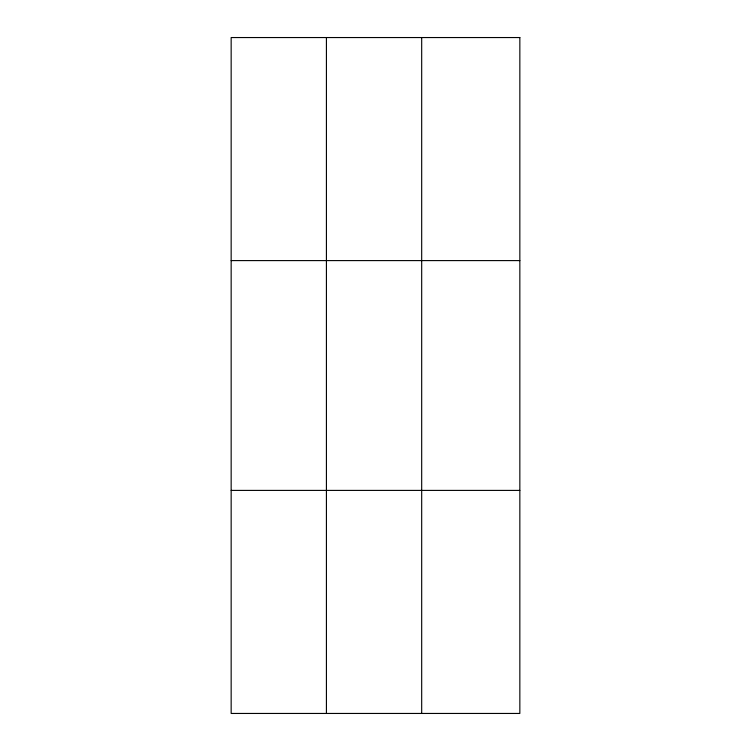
<?xml version="1.0" encoding="UTF-8"?>
<svg xmlns="http://www.w3.org/2000/svg" width="751" height="751" viewBox="0 0 751 751"><rect width="100%" height="100%" fill="white"/><g stroke="black" fill="none" stroke-linecap="round" stroke-linejoin="round"><path stroke-width="1.13" d="M326.422 713.45L326.422 37.55M421.686 713.45L421.686 37.55M231.158 260.597L519.842 260.597M231.158 490.403L519.842 490.403M519.842 37.55L519.842 713.45L231.158 713.45L231.158 37.55L519.842 37.55"/></g></svg>
